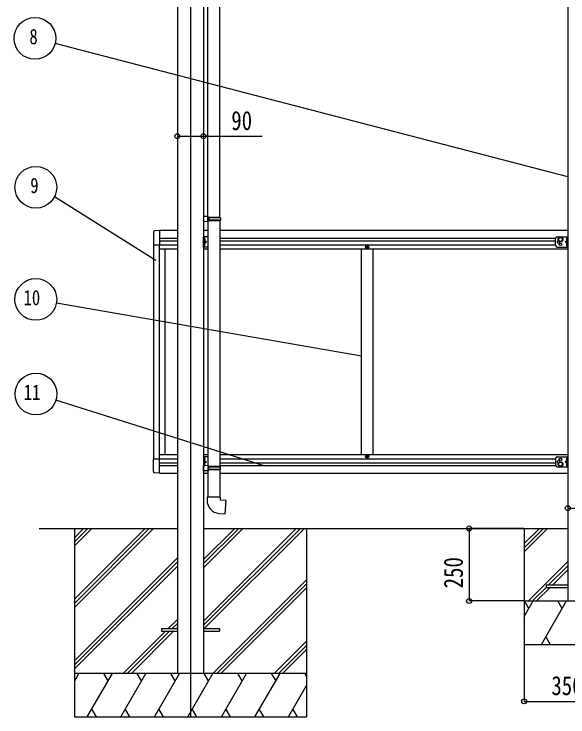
# Model space of a CAD drawing. Units: millimetres, scale not verified. Extents: x -10512 to 10512, y -7425 to 7425.
# Drawn here: x -2404 to -496, y -4235 to -1811 of the extents above; entities that cross this region are included whole.
import ezdxf
from ezdxf.enums import TextEntityAlignment as Align

# ---------------------------------------------------------------- set-up
doc = ezdxf.new("R2010")
doc.units = ezdxf.units.MM
doc.header["$LTSCALE"] = 30
for name, color, linetype in [('0-3_YKK_12', 2, 'Continuous'), ('0-4_YKK_13', 4, 'Continuous'), ('0-5_YKK_A1', 4, 'Continuous'), ('0-6_YKK_D', 6, 'Continuous')]:
    doc.layers.add(name, color=color, linetype=linetype)
doc.styles.add('ＭＳ ゴシック', font='')
doc.styles.get('ＭＳ ゴシック').set_extended_font_data('MS Gothic')

msp = doc.modelspace()

# ---------------------------------------------------------------- linework, layer by layer
at = {"layer": '0-3_YKK_12'}
msp.add_lwpolyline([(-1796.35, -1060.15), (-1796.35, -3584.56), (-1796.35, -3984.56), (-1796.35, -4234.56)], dxfattribs=at)
at = {"layer": '0-4_YKK_13'}
for p, q in [((-1737.15, -2509.18), (-1737.15, -1667.04)), ((-1695.15, -2511.74), (-1695.15, -1664.48)), ((-1735.15, -2509.24), (-1751.15, -2508.77)), ((-1751.15, -2508.77), (-1751.15, -2526.71)), ((-1735.15, -2511.24), (-1737.15, -2511.24)), ((-1694.15, -2511.74), (-1737.15, -2511.74)), ((-1693.15, -2513.74), (-1737.15, -2513.74)), ((-1735.15, -2511.24), (-1735.15, -2509.24)), ((-1732.67, -2513.74), (-1732.24, -2511.74)), ((-1693.15, -2513.74), (-1694.15, -2511.74)), ((-1693.15, -2513.74), (-1693.15, -2521.74)), ((-1735.15, -2526.24), (-1751.15, -2526.71)), ((-1693.15, -2521.74), (-1737.15, -2521.74)), ((-1694.15, -2523.74), (-1737.15, -2523.74)), ((-1737.15, -2526.3), (-1737.15, -3368.43)), ((-1735.15, -2526.24), (-1735.15, -2524.24)), ((-1695.15, -2523.74), (-1695.15, -3370.99)), ((-1693.15, -2521.74), (-1694.15, -2523.74)), ((-1923.85, -2563.35), (-1923.85, -2606.25)), ((-1903.35, -2557.06), (-1918.64, -2557.86)), ((-1903.35, -2557.06), (-1903.35, -2606.25)), ((-1751.15, -2614.06), (-1751.15, -2579.06)), ((-1737.15, -2579.06), (-1751.15, -2579.06)), ((-1748.62, -2586.41), (-1749.23, -2587.56)), ((-1748.62, -2588.7), (-1749.23, -2587.56)), ((-1748.65, -2614.06), (-1748.65, -2579.06)), ((-1748.65, -2582.86), (-1748.36, -2582.86)), ((-1748.65, -2582.86), (-1748.65, -2592.26)), ((-1748.36, -2592.26), (-1748.65, -2592.26)), ((-1746.54, -2585.41), (-1748.56, -2586.41)), ((-1746.54, -2589.71), (-1748.56, -2588.7)), ((-1748.36, -2582.86), (-1748.36, -2592.26)), ((-538.35, -2609.06), (-538.35, -2584.06)), ((-533.35, -2579.06), (-496.35, -2579.06)), ((-500.96, -2585.41), (-498.94, -2586.41)), ((-500.96, -2589.71), (-498.94, -2588.7)), ((-498.85, -2582.86), (-499.14, -2582.86)), ((-499.14, -2582.86), (-499.14, -2592.26)), ((-499.14, -2592.26), (-498.85, -2592.26)), ((-498.87, -2586.41), (-498.26, -2587.56)), ((-498.87, -2588.7), (-498.26, -2587.56)), ((-498.85, -2614.06), (-498.85, -2579.06)), ((-498.85, -2582.86), (-498.85, -2592.26)), ((-496.35, -2614.06), (-496.35, -2579.06)), ((-1923.85, -2606.25), (-1903.35, -2606.25)), ((-1737.15, -2614.06), (-1751.15, -2614.06)), ((-1748.62, -2604.41), (-1749.23, -2605.56)), ((-1748.62, -2606.7), (-1749.23, -2605.56)), ((-1748.65, -2596.56), (-1741.65, -2596.56)), ((-1748.36, -2600.86), (-1748.65, -2600.86)), ((-1748.65, -2610.26), (-1748.65, -2600.86)), ((-1748.65, -2610.26), (-1748.36, -2610.26)), ((-1746.54, -2603.41), (-1748.56, -2604.41)), ((-1746.54, -2607.71), (-1748.56, -2606.7)), ((-1748.36, -2610.26), (-1748.36, -2600.86)), ((-1188.85, -2615.56), (-1189.85, -2615.56)), ((-533.35, -2614.06), (-496.35, -2614.06)), ((-498.85, -2596.56), (-505.85, -2596.56)), ((-500.96, -2603.41), (-498.94, -2604.41)), ((-500.96, -2607.71), (-498.94, -2606.7)), ((-499.14, -2600.86), (-498.85, -2600.86)), ((-499.14, -2610.26), (-499.14, -2600.86)), ((-498.85, -2610.26), (-499.14, -2610.26)), ((-498.87, -2604.41), (-498.26, -2605.56)), ((-498.87, -2606.7), (-498.26, -2605.56)), ((-498.85, -2610.26), (-498.85, -2600.86)), ((-1751.15, -3337.06), (-1751.15, -3372.06)), ((-1737.15, -3337.06), (-1751.15, -3337.06)), ((-1748.62, -3344.41), (-1749.23, -3345.56)), ((-1748.65, -3337.06), (-1748.65, -3368.09)), ((-1748.65, -3340.86), (-1748.36, -3340.86)), ((-1748.65, -3340.86), (-1748.65, -3350.26)), ((-1746.54, -3343.41), (-1748.56, -3344.41)), ((-1748.36, -3340.86), (-1748.36, -3350.26)), ((-1188.85, -3335.56), (-1189.85, -3335.56)), ((-538.35, -3342.06), (-538.35, -3367.06)), ((-533.35, -3337.06), (-496.35, -3337.06)), ((-500.96, -3343.41), (-498.94, -3344.41)), ((-498.85, -3340.86), (-499.14, -3340.86)), ((-499.14, -3340.86), (-499.14, -3350.26)), ((-498.87, -3344.41), (-498.26, -3345.56)), ((-498.85, -3337.06), (-498.85, -3372.06)), ((-498.85, -3340.86), (-498.85, -3350.26)), ((-496.35, -3337.06), (-496.35, -3372.06)), ((-1923.85, -3387.76), (-1923.85, -3344.87)), ((-1923.85, -3344.87), (-1903.35, -3344.87)), ((-1903.35, -3394.06), (-1903.35, -3344.87)), ((-1735.15, -3368.49), (-1751.15, -3368.02)), ((-1751.15, -3385.96), (-1751.15, -3368.02)), ((-1748.62, -3346.7), (-1749.23, -3345.56)), ((-1748.62, -3362.41), (-1749.23, -3363.56)), ((-1748.62, -3364.7), (-1749.23, -3363.56)), ((-1748.36, -3350.26), (-1748.65, -3350.26)), ((-1748.65, -3354.56), (-1741.65, -3354.56)), ((-1748.36, -3358.86), (-1748.65, -3358.86)), ((-1748.65, -3368.26), (-1748.65, -3358.86)), ((-1748.65, -3368.26), (-1748.36, -3368.26)), ((-1746.54, -3347.71), (-1748.56, -3346.7)), ((-1746.54, -3361.41), (-1748.56, -3362.41)), ((-1746.54, -3365.71), (-1748.56, -3364.7)), ((-1748.36, -3368.26), (-1748.36, -3358.86)), ((-1735.15, -3368.49), (-1735.15, -3370.49)), ((-498.85, -3354.56), (-505.85, -3354.56)), ((-500.96, -3347.71), (-498.94, -3346.7)), ((-500.96, -3361.41), (-498.94, -3362.41)), ((-500.96, -3365.71), (-498.94, -3364.7)), ((-499.14, -3350.26), (-498.85, -3350.26)), ((-499.14, -3358.86), (-498.85, -3358.86)), ((-499.14, -3368.26), (-499.14, -3358.86)), ((-498.85, -3368.26), (-499.14, -3368.26)), ((-498.87, -3346.7), (-498.26, -3345.56)), ((-498.87, -3362.41), (-498.26, -3363.56)), ((-498.87, -3364.7), (-498.26, -3363.56)), ((-498.85, -3368.26), (-498.85, -3358.86)), ((-1903.35, -3394.06), (-1918.64, -3393.26)), ((-1735.15, -3385.49), (-1751.15, -3385.96)), ((-1694.15, -3370.99), (-1737.15, -3370.99)), ((-1693.15, -3372.99), (-1737.15, -3372.99)), ((-1693.15, -3380.99), (-1737.15, -3380.99)), ((-1694.15, -3382.99), (-1737.15, -3382.99)), ((-1735.15, -3383.49), (-1737.15, -3383.49)), ((-1737.15, -3385.55), (-1737.15, -3476.99)), ((-1735.15, -3383.49), (-1735.15, -3385.49)), ((-1732.67, -3380.99), (-1732.24, -3382.99)), ((-1695.15, -3382.99), (-1695.15, -3476.99)), ((-1693.15, -3372.99), (-1694.15, -3370.99)), ((-1693.15, -3380.99), (-1694.15, -3382.99)), ((-1693.15, -3380.99), (-1693.15, -3372.99)), ((-533.35, -3372.06), (-496.35, -3372.06)), ((-1693.15, -3476.99), (-1739.15, -3476.99)), ((-1739.15, -3476.99), (-1739.15, -3487.91)), ((-1693.15, -3486.99), (-1693.15, -3476.99)), ((-496.35, -3780.56), (-571.35, -3780.56)), ((-1896.35, -3930.06), (-1896.35, -3939.06)), ((-1896.35, -3930.06), (-1841.55, -3930.06)), ((-1896.35, -3939.06), (-1841.55, -3939.06)), ((-1751.15, -3930.06), (-1696.35, -3930.06)), ((-1751.15, -3939.06), (-1696.35, -3939.06)), ((-1696.35, -3930.06), (-1696.35, -3939.06))]:
    msp.add_line(p, q, dxfattribs=at)
for points in [[(-1735.15, -2524.24), (-1737.15, -2524.24), (-1737.15, -2511.24)], [(-1732.67, -2513.74), (-1732.67, -2521.74), (-1732.24, -2523.74)], [(-1748.05, -2601.13), (-1741.65, -2596.56), (-1748.05, -2591.98)], [(-499.45, -2601.13), (-505.85, -2596.56), (-499.45, -2591.98)], [(-1189.85, -2615.56), (-1189.85, -2614.56), (-1188.85, -2614.56)], [(-1187.85, -2613.56), (-1187.85, -2612.56), (-1186.85, -2612.56), (-1186.85, -2613.56)], [(-1186.85, -2616.56), (-1186.85, -2617.56), (-1187.85, -2617.56), (-1187.85, -2616.56)], [(-1185.85, -2614.56), (-1184.85, -2614.56), (-1184.85, -2615.56), (-1185.85, -2615.56)], [(-1189.85, -3335.56), (-1189.85, -3336.56), (-1188.85, -3336.56)], [(-1186.85, -3334.56), (-1186.85, -3333.56), (-1187.85, -3333.56), (-1187.85, -3334.56)], [(-1187.85, -3337.56), (-1187.85, -3338.56), (-1186.85, -3338.56), (-1186.85, -3337.56)], [(-1185.85, -3336.56), (-1184.85, -3336.56), (-1184.85, -3335.56), (-1185.85, -3335.56)], [(-1748.05, -3349.98), (-1741.65, -3354.56), (-1748.05, -3359.13)], [(-499.45, -3349.98), (-505.85, -3354.56), (-499.45, -3359.13)], [(-1735.15, -3370.49), (-1737.15, -3370.49), (-1737.15, -3383.49)], [(-1732.67, -3380.99), (-1732.67, -3372.99), (-1732.24, -3370.99)], [(-1698.07, -3532.73), (-1677.23, -3534.56), (-1673.22, -3488.73), (-1693.15, -3486.99)], [(-571.35, -3780.56), (-571.35, -3788.56), (-496.35, -3788.56)]]:
    msp.add_lwpolyline(points, dxfattribs=at)
for points in [[(-521.35, -2580.55), (-514.85, -2584.3), (-514.85, -2591.81), (-521.35, -2595.56), (-527.85, -2591.81), (-527.85, -2584.3)], [(-521.35, -3370.56), (-514.85, -3366.81), (-514.85, -3359.31), (-521.35, -3355.55), (-527.85, -3359.31), (-527.85, -3366.81)]]:
    msp.add_lwpolyline(points, close=True, dxfattribs=at)
for centre, radius in [((-521.35, -2588.06), 8.5), ((-521.35, -2588.06), 7.5), ((-521.35, -2588.06), 6.5), ((-1187.35, -2615.06), 5.9), ((-521.35, -2605.06), 4.25), ((-1187.35, -3336.06), 5.9), ((-521.35, -3346.06), 4.25), ((-521.35, -3363.06), 8.5), ((-521.35, -3363.06), 7.5), ((-521.35, -3363.06), 6.5)]:
    msp.add_circle(centre, radius, dxfattribs=at)
for centre, radius, start, end in [((-1918.35, -2563.35), 5.5, 93, 180), ((-1752.25, -2587.56), 6.1, 309.60193, 50.39807), ((-533.35, -2584.06), 5, 90, 180), ((-528.35, -2596.56), 4.25, 94.76077, 6.29431), ((-495.25, -2587.56), 6.1, 129.60193, 230.39807), ((-1752.25, -2605.56), 6.1, 309.60193, 50.39807), ((-1188.85, -2613.56), 1, 270, 0), ((-1188.85, -2616.56), 1, 0, 90), ((-1185.85, -2613.56), 1, 180, 270), ((-1185.85, -2616.56), 1, 90, 180), ((-533.35, -2609.06), 5, 180, 270), ((-495.25, -2605.56), 6.1, 129.60193, 230.39807), ((-1752.25, -3345.56), 6.1, 309.60193, 50.39807), ((-1188.85, -3334.56), 1, 270, 0), ((-1188.85, -3337.56), 1, 0, 90), ((-1185.85, -3334.56), 1, 180, 270), ((-1185.85, -3337.56), 1, 90, 180), ((-533.35, -3342.06), 5, 90, 180), ((-495.25, -3345.56), 6.1, 129.60193, 230.39807), ((-1752.25, -3363.56), 6.1, 309.60193, 50.39807), ((-533.35, -3367.06), 5, 180, 270), ((-528.35, -3354.56), 4.25, 353.70569, 265.23923), ((-495.25, -3363.56), 6.1, 129.60193, 230.39807), ((-1918.35, -3387.76), 5.5, 180, 267), ((-1694.15, -3487.91), 45, 180, 265)]:
    msp.add_arc(centre, radius, start, end, dxfattribs=at)
at = {"layer": '0-5_YKK_A1'}
for p, q in [((-1841.55, -1455.56), (-1841.55, -4084.56)), ((-1751.15, -1455.56), (-1751.15, -4084.56)), ((-496.35, -1471.56), (-496.35, -3834.56)), ((-1841.55, -2557.56), (-1903.35, -2557.56)), ((-1737.15, -2557.56), (-1751.15, -2557.56)), ((-496.35, -2557.56), (-1695.15, -2557.56)), ((-1903.35, -2583.56), (-1841.55, -2583.56)), ((-1903.35, -2592.56), (-1841.55, -2592.56)), ((-1695.15, -2583.56), (-538.32, -2583.56)), ((-1695.15, -2592.56), (-538.35, -2592.56)), ((-1923.35, -2606.25), (-1923.35, -3344.86)), ((-1903.35, -2606.06), (-1841.55, -2606.06)), ((-1903.35, -3344.87), (-1903.35, -2606.06)), ((-1695.15, -2606.06), (-538.35, -2606.06)), ((-1841.55, -2621.56), (-1903.35, -2621.56)), ((-1883.35, -3329.56), (-1883.35, -2621.56)), ((-1737.15, -2621.56), (-1751.15, -2621.56)), ((-496.35, -2621.56), (-1695.15, -2621.56)), ((-1207.35, -3329.56), (-1207.35, -2621.56)), ((-1167.35, -3329.56), (-1167.35, -2621.56)), ((-1903.35, -3329.56), (-1841.55, -3329.56)), ((-1751.15, -3329.56), (-1737.15, -3329.56)), ((-1695.15, -3329.56), (-496.35, -3329.56)), ((-1903.35, -3345.06), (-1841.55, -3345.06)), ((-1903.35, -3358.56), (-1841.55, -3358.56)), ((-1903.35, -3367.56), (-1841.55, -3367.56)), ((-1695.15, -3345.06), (-538.35, -3345.06)), ((-1695.15, -3358.56), (-538.35, -3358.56)), ((-1695.15, -3367.56), (-538.32, -3367.56)), ((-1903.35, -3393.56), (-1841.55, -3393.56)), ((-1751.15, -3393.56), (-1737.15, -3393.56)), ((-1695.15, -3393.56), (-496.35, -3393.56)), ((-2317.38, -3584.56), (-1841.55, -3584.56)), ((-2196.55, -3584.56), (-2196.55, -4234.56)), ((-2196.55, -3828.73), (-1952.37, -3584.56)), ((-2196.55, -3842.88), (-1938.23, -3584.56)), ((-2196.55, -3857.02), (-1924.08, -3584.56)), ((-2196.55, -3644.89), (-2136.22, -3584.56)), ((-2196.55, -3630.75), (-2150.36, -3584.56)), ((-2196.55, -3616.6), (-2164.5, -3584.56)), ((-1751.15, -3584.56), (-496.35, -3584.56)), ((-1751.15, -3932.12), (-1403.58, -3584.56)), ((-1751.15, -3903.83), (-1431.87, -3584.56)), ((-1751.15, -3917.97), (-1417.73, -3584.56)), ((-1751.15, -3719.99), (-1615.72, -3584.56)), ((-1751.15, -3705.84), (-1629.86, -3584.56)), ((-1751.15, -3691.7), (-1644, -3584.56)), ((-1396.55, -3584.56), (-1396.55, -4234.56)), ((-646.35, -3584.56), (-646.35, -3984.56)), ((-646.35, -3636.91), (-594, -3584.56)), ((-646.35, -3651.05), (-579.86, -3584.56)), ((-646.35, -3665.19), (-565.72, -3584.56)), ((-2196.55, -4040.87), (-1841.55, -3685.87)), ((-2196.55, -4055.01), (-1841.55, -3700.01)), ((-631.87, -3834.56), (-496.35, -3699.04)), ((-2196.55, -4069.15), (-1841.55, -3714.15)), ((-563.73, -3780.56), (-496.35, -3713.18)), ((-549.59, -3780.56), (-496.35, -3727.32)), ((-1719.74, -4084.56), (-1396.55, -3761.37)), ((-1705.6, -4084.56), (-1396.55, -3775.51)), ((-1691.45, -4084.56), (-1396.55, -3789.65)), ((-617.73, -3834.56), (-571.35, -3788.18)), ((-603.59, -3834.56), (-557.59, -3788.56)), ((-646.35, -3834.56), (-296.35, -3834.56)), ((-646.35, -3887.67), (-615.68, -3834.56)), ((-630.68, -3860.54), (-645.68, -3834.56)), ((-586.81, -3984.56), (-500.21, -3834.56)), ((-515.21, -3860.54), (-530.21, -3834.56)), ((-1873.61, -3930.06), (-1841.55, -3898)), ((-1859.46, -3930.06), (-1841.55, -3912.14)), ((-1845.32, -3930.06), (-1841.55, -3926.28)), ((-2028.11, -4084.56), (-1882.61, -3939.06)), ((-2013.96, -4084.56), (-1868.46, -3939.06)), ((-1999.82, -4084.56), (-1854.32, -3939.06)), ((-1507.61, -4084.56), (-1396.55, -3973.5)), ((-571.82, -3958.58), (-556.82, -3984.56)), ((-1493.46, -4084.56), (-1396.55, -3987.64)), ((-646.35, -3984.56), (-296.35, -3984.56)), ((-1479.32, -4084.56), (-1396.55, -4001.78)), ((-1396.55, -4084.56), (-2196.55, -4084.56)), ((-2196.55, -4112.06), (-2180.67, -4084.56)), ((-2151.8, -4234.56), (-2065.2, -4084.56)), ((-2080.2, -4110.54), (-2095.2, -4084.56)), ((-2036.33, -4234.56), (-1949.73, -4084.56)), ((-1964.73, -4110.54), (-1979.73, -4084.56)), ((-1920.86, -4234.56), (-1834.26, -4084.56)), ((-1849.26, -4110.54), (-1864.26, -4084.56)), ((-1805.39, -4234.56), (-1718.79, -4084.56)), ((-1733.79, -4110.54), (-1748.79, -4084.56)), ((-1689.92, -4234.56), (-1603.32, -4084.56)), ((-1618.32, -4110.54), (-1633.32, -4084.56)), ((-1574.45, -4234.56), (-1487.85, -4084.56)), ((-1517.85, -4084.56), (-1502.85, -4110.54)), ((-1402.38, -4084.56), (-1396.55, -4094.66)), ((-1458.98, -4234.56), (-1396.55, -4126.42)), ((-2136.8, -4208.58), (-2121.8, -4234.56)), ((-2021.33, -4208.58), (-2006.33, -4234.56)), ((-1905.86, -4208.58), (-1890.86, -4234.56)), ((-1790.39, -4208.58), (-1775.39, -4234.56)), ((-1674.92, -4208.58), (-1659.92, -4234.56)), ((-1559.45, -4208.58), (-1544.45, -4234.56)), ((-1443.98, -4208.58), (-1428.98, -4234.56)), ((-2196.55, -4234.56), (-1396.55, -4234.56))]:
    msp.add_line(p, q, dxfattribs=at)
at = {"layer": '0-6_YKK_D'}
for p, q in [((-496.35, -2371.59), (-2262.51, -1912.66)), ((-1915.4, -2660.29), (-2265.42, -2441.45)), ((-1207.35, -2990.83), (-2258.45, -2807.27)), ((-1538.65, -3369.5), (-2260.19, -3142.67)), ((-496.35, -3475.6), (-496.35, -3515.85)), ((-647.35, -3584.56), (-837.32, -3584.56)), ((-836.32, -3584.56), (-836.32, -3834.56)), ((-647.35, -3834.56), (-837.32, -3834.56)), ((-646.35, -3985.56), (-646.35, -4181.83)), ((-646.35, -4180.83), (-296.35, -4180.83))]:
    msp.add_line(p, q, dxfattribs=at)
for points in [[(-1841.55, -2232.03), (-1751.15, -2232.03), (-1548.91, -2232.03)], [(-496.35, -3514.85), (-446.35, -3514.85), (-303.41, -3514.85)]]:
    msp.add_lwpolyline(points, dxfattribs=at)
for centre, radius in [((-2332.2, -1894.55), 72), ((-1841.55, -2232.03), 8.5), ((-1751.15, -2232.03), 8.5), ((-2329.22, -2408.08), 72), ((-2329.37, -2794.89), 72), ((-2328.88, -3121.08), 72), ((-496.35, -3514.85), 8.5), ((-836.32, -3584.56), 8.5), ((-836.32, -3834.56), 8.5), ((-646.35, -4180.83), 8.5)]:
    msp.add_circle(centre, radius, dxfattribs=at)

# ---------------------------------------------------------------- texts
at = {"layer": '0-6_YKK_D', "style": 'ＭＳ ゴシック', "width": 0.8}
for s, height, p in [('8', 52.79, (-2351.4, -1930.55)), ('90', 65.98, (-1655.81, -2230.73)), ('9', 52.79, (-2348.42, -2444.08)), ('10', 52.79, (-2371.61, -2830.89)), ('11', 52.79, (-2371.12, -3157.08)), ('350', 65.98, (-552.95, -4179.16))]:
    msp.add_text(s, height=height, dxfattribs=at).set_placement(p, align=Align.BOTTOM_LEFT)
msp.add_text('250', height=65.98, rotation=90, dxfattribs=at).set_placement((-837.98, -3791.16), align=Align.BOTTOM_LEFT)

doc.saveas('drawing.dxf')
